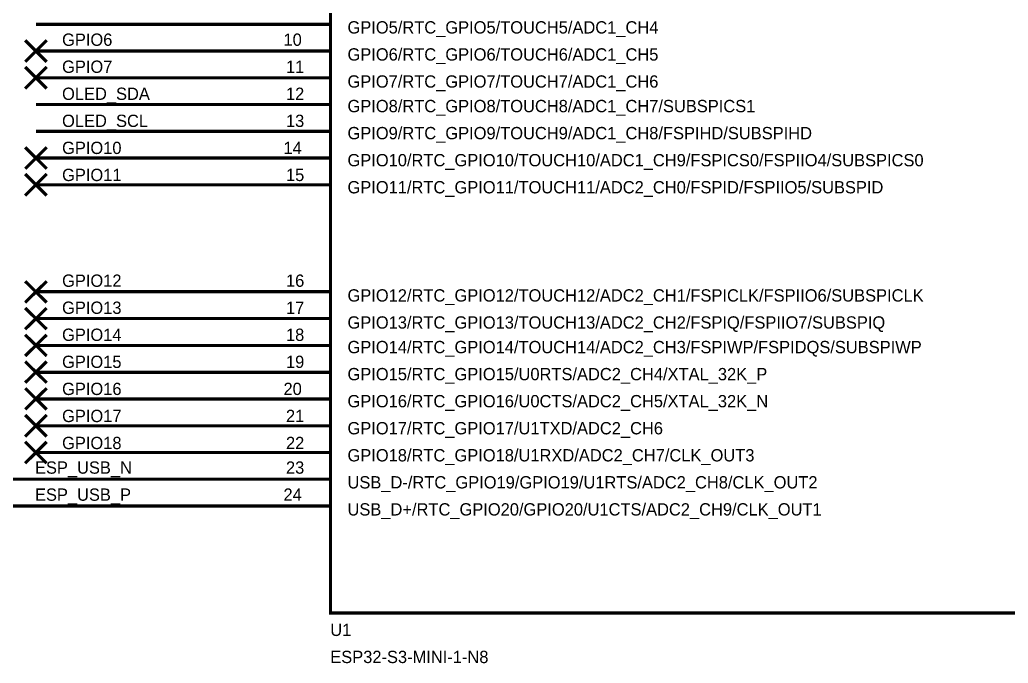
# Model space of a CAD drawing. Header units: inches. Extents: x 0 to 31.5, y 0 to 22.3.
# Drawn here: x 18.839 to 22.53, y 10.612 to 13.016 of the extents above; entities that cross this region are included whole.
import ezdxf

# ---------------------------------------------------------------- set-up
doc = ezdxf.new("R2010")
doc.units = ezdxf.units.IN
doc.header["$MEASUREMENT"] = 0
doc.layers.add('Sheet', color=255, linetype='Continuous')

msp = doc.modelspace()

# ---------------------------------------------------------------- linework, layer by layer
at = {"layer": 'Sheet'}
for points in [[(19.9998, 14.1994, 0.0118, 0.0118, 0), (25.1982, 14.1994, 0.0118, 0.0118, 0), (25.1982, 10.7997, 0.0118, 0.0118, 0), (19.9998, 10.7997, 0.0118, 0.0118, 0), (19.9998, 14.1994, 0.0118, 0.0118, 0)], [(19.9998, 14.1994, 0.0039, 0.0039, 0), (19.9998, 10.7997, 0.0039, 0.0039, 0), (25.1982, 10.7997, 0.0039, 0.0039, 0), (25.1982, 14.1994, 0.0039, 0.0039, 0), (19.9998, 14.1994, 0.0039, 0.0039, 0), (19.9998, 14.1994, 0.0039, 0.0039, 0)]]:
    msp.add_lwpolyline(points, format="xyseb", close=True, dxfattribs=at)
for points in [[(18.8998, 12.9991, 0.0118, 0.0118, 0), (19.8, 12.9991, 0.0118, 0.0118, 0)], [(19.9998, 12.9991, 0.0118, 0.0118, 0), (19.8, 12.9991, 0.0118, 0.0118, 0)], [(18.8596, 12.859, 0.0118, 0.0118, 0), (18.94, 12.9394, 0.0118, 0.0118, 0)], [(18.8596, 12.9394, 0.0118, 0.0118, 0), (18.94, 12.859, 0.0118, 0.0118, 0)], [(18.8998, 12.8992, 0.0118, 0.0118, 0), (19.8, 12.8992, 0.0118, 0.0118, 0)], [(19.9998, 12.8992, 0.0118, 0.0118, 0), (19.8, 12.8992, 0.0118, 0.0118, 0)], [(18.8596, 12.7591, 0.0118, 0.0118, 0), (18.94, 12.8395, 0.0118, 0.0118, 0)], [(18.8596, 12.8395, 0.0118, 0.0118, 0), (18.94, 12.7591, 0.0118, 0.0118, 0)], [(18.8998, 12.7993, 0.0118, 0.0118, 0), (19.8, 12.7993, 0.0118, 0.0118, 0)], [(19.9998, 12.7993, 0.0118, 0.0118, 0), (19.8, 12.7993, 0.0118, 0.0118, 0)], [(18.8998, 12.6994, 0.0118, 0.0118, 0), (19.8, 12.6994, 0.0118, 0.0118, 0)], [(19.9998, 12.6994, 0.0118, 0.0118, 0), (19.8, 12.6994, 0.0118, 0.0118, 0)], [(18.8998, 12.5995, 0.0118, 0.0118, 0), (19.8, 12.5995, 0.0118, 0.0118, 0)], [(19.9998, 12.5995, 0.0118, 0.0118, 0), (19.8, 12.5995, 0.0118, 0.0118, 0)], [(18.8596, 12.4593, 0.0118, 0.0118, 0), (18.94, 12.5397, 0.0118, 0.0118, 0)], [(18.8596, 12.5397, 0.0118, 0.0118, 0), (18.94, 12.4593, 0.0118, 0.0118, 0)], [(18.8998, 12.4995, 0.0118, 0.0118, 0), (19.8, 12.4995, 0.0118, 0.0118, 0)], [(19.9998, 12.4995, 0.0118, 0.0118, 0), (19.8, 12.4995, 0.0118, 0.0118, 0)], [(18.8596, 12.3594, 0.0118, 0.0118, 0), (18.94, 12.4398, 0.0118, 0.0118, 0)], [(18.8596, 12.4398, 0.0118, 0.0118, 0), (18.94, 12.3594, 0.0118, 0.0118, 0)], [(18.8998, 12.3996, 0.0118, 0.0118, 0), (19.8, 12.3996, 0.0118, 0.0118, 0)], [(19.9998, 12.3996, 0.0118, 0.0118, 0), (19.8, 12.3996, 0.0118, 0.0118, 0)], [(18.8596, 11.9597, 0.0118, 0.0118, 0), (18.94, 12.039, 0.0118, 0.0118, 0)], [(18.8596, 12.039, 0.0118, 0.0118, 0), (18.94, 11.9597, 0.0118, 0.0118, 0)], [(18.8998, 11.9999, 0.0118, 0.0118, 0), (19.8, 11.9999, 0.0118, 0.0118, 0)], [(19.9998, 11.9999, 0.0118, 0.0118, 0), (19.8, 11.9999, 0.0118, 0.0118, 0)], [(18.8596, 11.8598, 0.0118, 0.0118, 0), (18.94, 11.939, 0.0118, 0.0118, 0)], [(18.8596, 11.939, 0.0118, 0.0118, 0), (18.94, 11.8598, 0.0118, 0.0118, 0)], [(18.8998, 11.9, 0.0118, 0.0118, 0), (19.8, 11.9, 0.0118, 0.0118, 0)], [(19.9998, 11.9, 0.0118, 0.0118, 0), (19.8, 11.9, 0.0118, 0.0118, 0)], [(18.8596, 11.7599, 0.0118, 0.0118, 0), (18.94, 11.8391, 0.0118, 0.0118, 0)], [(18.8596, 11.8391, 0.0118, 0.0118, 0), (18.94, 11.7599, 0.0118, 0.0118, 0)], [(18.8998, 11.7989, 0.0118, 0.0118, 0), (19.8, 11.7989, 0.0118, 0.0118, 0)], [(19.9998, 11.7989, 0.0118, 0.0118, 0), (19.8, 11.7989, 0.0118, 0.0118, 0)], [(18.8596, 11.66, 0.0118, 0.0118, 0), (18.94, 11.7392, 0.0118, 0.0118, 0)], [(18.8596, 11.7392, 0.0118, 0.0118, 0), (18.94, 11.66, 0.0118, 0.0118, 0)], [(18.8998, 11.699, 0.0118, 0.0118, 0), (19.8, 11.699, 0.0118, 0.0118, 0)], [(19.9998, 11.699, 0.0118, 0.0118, 0), (19.8, 11.699, 0.0118, 0.0118, 0)], [(18.8596, 11.56, 0.0118, 0.0118, 0), (18.94, 11.6393, 0.0118, 0.0118, 0)], [(18.8596, 11.6393, 0.0118, 0.0118, 0), (18.94, 11.56, 0.0118, 0.0118, 0)], [(18.8998, 11.5991, 0.0118, 0.0118, 0), (19.8, 11.5991, 0.0118, 0.0118, 0)], [(19.9998, 11.5991, 0.0118, 0.0118, 0), (19.8, 11.5991, 0.0118, 0.0118, 0)], [(18.8596, 11.459, 0.0118, 0.0118, 0), (18.94, 11.5394, 0.0118, 0.0118, 0)], [(18.8596, 11.5394, 0.0118, 0.0118, 0), (18.94, 11.459, 0.0118, 0.0118, 0)], [(18.8998, 11.4992, 0.0118, 0.0118, 0), (19.8, 11.4992, 0.0118, 0.0118, 0)], [(19.9998, 11.4992, 0.0118, 0.0118, 0), (19.8, 11.4992, 0.0118, 0.0118, 0)], [(18.8596, 11.359, 0.0118, 0.0118, 0), (18.94, 11.4394, 0.0118, 0.0118, 0)], [(18.8596, 11.4394, 0.0118, 0.0118, 0), (18.94, 11.359, 0.0118, 0.0118, 0)], [(19.8, 11.2993, 0.0118, 0.0118, 0), (18.5002, 11.2993, 0.0118, 0.0118, 0), (18.5002, 11.3992, 0.0118, 0.0118, 0), (18.3004, 11.3992, 0.0118, 0.0118, 0)], [(18.8998, 11.3992, 0.0118, 0.0118, 0), (19.8, 11.3992, 0.0118, 0.0118, 0)], [(19.9998, 11.3992, 0.0118, 0.0118, 0), (19.8, 11.3992, 0.0118, 0.0118, 0)], [(19.9998, 11.2993, 0.0118, 0.0118, 0), (19.8, 11.2993, 0.0118, 0.0118, 0)], [(19.8, 11.1994, 0.0118, 0.0118, 0), (18.5002, 11.1994, 0.0118, 0.0118, 0), (18.5002, 11.0995, 0.0118, 0.0118, 0), (18.3004, 11.0995, 0.0118, 0.0118, 0)], [(19.9998, 11.1994, 0.0118, 0.0118, 0), (19.8, 11.1994, 0.0118, 0.0118, 0)]]:
    msp.add_lwpolyline(points, format="xyseb", dxfattribs=at)

# ---------------------------------------------------------------- texts
for s, height, p in [('GPIO5/RTC_GPIO5/TOUCH5/ADC1_CH4', 0.045941, (20.063, 12.9647)), ('GPIO6', 0.04594, (18.9974, 12.9187)), ('10', 0.04594, (19.8241, 12.9187)), ('GPIO6/RTC_GPIO6/TOUCH6/ADC1_CH5', 0.045941, (20.063, 12.8636)), ('GPIO7', 0.04594, (18.9974, 12.8177)), ('11', 0.04594, (19.8333, 12.8177)), ('GPIO7/RTC_GPIO7/TOUCH7/ADC1_CH6', 0.045941, (20.063, 12.7625)), ('OLED_SDA', 0.04594, (18.9974, 12.7166)), ('12', 0.04594, (19.8333, 12.7166)), ('GPIO8/RTC_GPIO8/TOUCH8/ADC1_CH7/SUBSPICS1', 0.045941, (20.063, 12.6707)), ('OLED_SCL', 0.04594, (18.9974, 12.6155)), ('13', 0.04594, (19.8333, 12.6155)), ('GPIO9/RTC_GPIO9/TOUCH9/ADC1_CH8/FSPIHD/SUBSPIHD', 0.045941, (20.063, 12.5696)), ('GPIO10', 0.04594, (18.9974, 12.5145)), ('14', 0.04594, (19.8241, 12.5145)), ('GPIO10/RTC_GPIO10/TOUCH10/ADC1_CH9/FSPICS0/FSPIIO4/SUBSPICS0', 0.045941, (20.063, 12.4685)), ('GPIO11', 0.04594, (18.9974, 12.4134)), ('15', 0.04594, (19.8333, 12.4134)), ('GPIO11/RTC_GPIO11/TOUCH11/ADC2_CH0/FSPID/FSPIIO5/SUBSPID', 0.045941, (20.063, 12.3674)), ('GPIO12', 0.04594, (18.9974, 12.0183)), ('16', 0.04594, (19.8333, 12.0183)), ('GPIO12/RTC_GPIO12/TOUCH12/ADC2_CH1/FSPICLK/FSPIIO6/SUBSPICLK', 0.045941, (20.063, 11.9632)), ('GPIO13', 0.04594, (18.9974, 11.9172)), ('17', 0.04594, (19.8333, 11.9172)), ('GPIO13/RTC_GPIO13/TOUCH13/ADC2_CH2/FSPIQ/FSPIIO7/SUBSPIQ', 0.045941, (20.063, 11.8621)), ('GPIO14', 0.04594, (18.9974, 11.8162)), ('18', 0.04594, (19.8333, 11.8162)), ('GPIO14/RTC_GPIO14/TOUCH14/ADC2_CH3/FSPIWP/FSPIDQS/SUBSPIWP', 0.045941, (20.063, 11.7702)), ('GPIO15', 0.04594, (18.9974, 11.7151)), ('19', 0.04594, (19.8333, 11.7151)), ('GPIO15/RTC_GPIO15/U0RTS/ADC2_CH4/XTAL_32K_P', 0.045941, (20.063, 11.6691)), ('GPIO16', 0.04594, (18.9974, 11.614)), ('20', 0.04594, (19.8241, 11.614)), ('GPIO16/RTC_GPIO16/U0CTS/ADC2_CH5/XTAL_32K_N', 0.045941, (20.063, 11.5681)), ('GPIO17', 0.04594, (18.9974, 11.5129)), ('21', 0.04594, (19.8333, 11.5129)), ('GPIO17/RTC_GPIO17/U1TXD/ADC2_CH6', 0.045941, (20.063, 11.467)), ('GPIO18', 0.04594, (18.9974, 11.4119)), ('22', 0.04594, (19.8333, 11.4119)), ('GPIO18/RTC_GPIO18/U1RXD/ADC2_CH7/CLK_OUT3', 0.045941, (20.063, 11.3659)), ('ESP_USB_N', 0.04594, (18.8963, 11.32)), ('23', 0.04594, (19.8333, 11.32)), ('USB_D-/RTC_GPIO19/GPIO19/U1RTS/ADC2_CH8/CLK_OUT2', 0.045941, (20.063, 11.2649)), ('ESP_USB_P', 0.04594, (18.8963, 11.2189)), ('24', 0.04594, (19.8241, 11.2189)), ('USB_D+/RTC_GPIO20/GPIO20/U1CTS/ADC2_CH9/CLK_OUT1', 0.045941, (20.063, 11.1638)), ('U1', 0.04594, (19.9987, 10.7136)), ('ESP32-S3-MINI-1-N8', 0.045941, (19.9987, 10.6125))]:
    msp.add_text(s, height=height, dxfattribs=at).set_placement(p)

doc.saveas('drawing.dxf')
